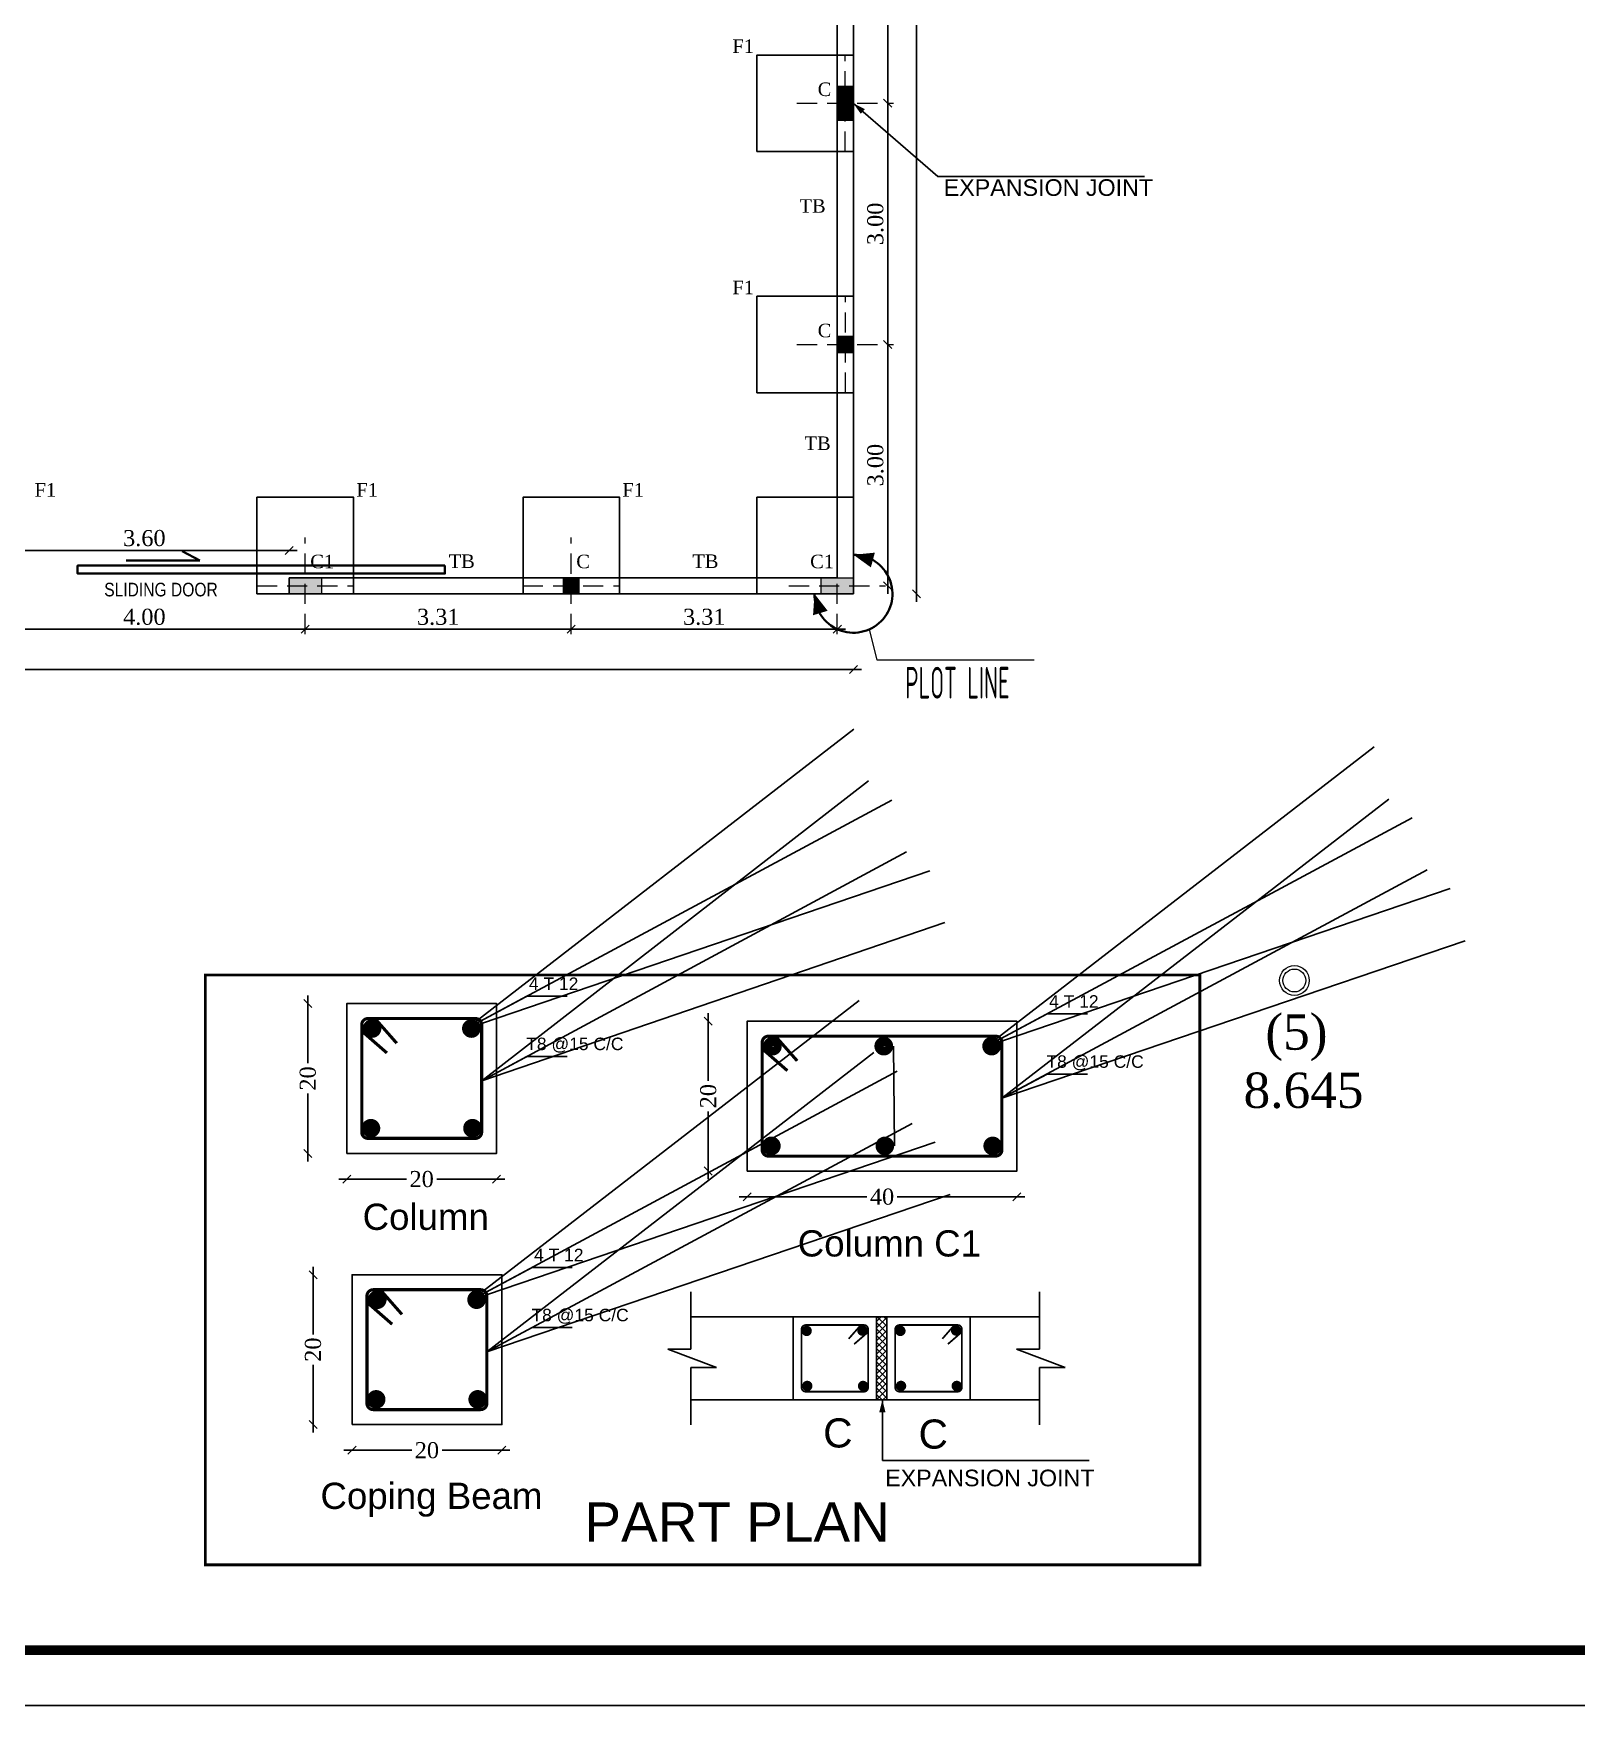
# Model space of a CAD drawing. Header units: metres. Extents: x 503482 to 1007323, y 2781056 to 5562345.
# Drawn here: x 504041.11 to 504060.29, y 2781056.11 to 2781076.9 of the extents above; entities that cross this region are included whole.
import ezdxf
from ezdxf.enums import TextEntityAlignment as Align

# ---------------------------------------------------------------- set-up
doc = ezdxf.new("R2010")
doc.units = ezdxf.units.M
doc.header["$LTSCALE"] = 10
doc.header["$MEASUREMENT"] = 0
doc.header["$PDMODE"] = 3
doc.linetypes.add('DASHED2', pattern=[0.375, 0.25, -0.125])
doc.linetypes.add('HIDDEN', pattern=[0.375, 0.25, -0.125])
doc.layers.get('0').update_dxf_attribs({"linetype": 'CONTINUOUS'})
doc.layers.get('DEFPOINTS').update_dxf_attribs({"linetype": 'CONTINUOUS'})
for name, color, linetype, lineweight in [('01 wall', 4, 'CONTINUOUS', 35), ('01-WALL', 4, 'CONTINUOUS', 25), ('01_WALLS', 7, 'CONTINUOUS', 25), ('dim 11', 3, 'CONTINUOUS', 0), ('furniture', 2, 'CONTINUOUS', 13), ('SITE', 9, 'CONTINUOUS', 18), ('TEXT', 254, 'CONTINUOUS', 13), ('WALL', 7, 'CONTINUOUS', 30)]:
    doc.layers.add(name, color=color, linetype=linetype, lineweight=lineweight)
for name, color, linetype in [('07 TEXT', 3, 'CONTINUOUS'), ('A-TEXT', 2, 'CONTINUOUS'), ('COL', 3, 'CONTINUOUS'), ('column', 3, 'CONTINUOUS'), ('DRAIN', 4, 'CONTINUOUS'), ('M.TITLE BLOCK', 7, 'CONTINUOUS'), ('NEW', 4, 'CONTINUOUS'), ('W', 7, 'CONTINUOUS')]:
    doc.layers.add(name, color=color, linetype=linetype)
doc.styles.add('AREAL', font='times.ttf')
doc.styles.add('ARIEL', font='arial.ttf', dxfattribs={"width": 0.75})
doc.styles.add('ARIELNARROW 30', font='ARIALN.TTF', dxfattribs={"height": 0.25})
doc.styles.add('Hand', font='archquik.shx', dxfattribs={"width": 0.7})
doc.styles.add('style3', font='arial.ttf', dxfattribs={"height": 7})
doc.dimstyles.new('bdc-1-100-A', dxfattribs={"dimtxt": 0.2, "dimasz": 0.1, "dimexe": 0, "dimexo": 0, "dimgap": 0.05, "dimtad": 1, "dimzin": 7, "dimdsep": 46, "dimtxsty": 'AREAL', "dimblk": 'OBLIQUE', "dimcen": 0.001, "dimdle": 0.1, "dimse1": 1, "dimse2": 1, "dimclrd": 15, "dimclre": 8, "dimclrt": 3, "dimadec": 0, "dimazin": 0, "dimtfac": 1, "dimtix": 1, "dimtmove": 2, "dimatfit": 3, "dimldrblk": 'OBLIQUE', "dimfxl": 0.1, "dimtolj": 1, "dimtzin": 0, "dimlwe": 5, "dimarcsym": 0})
doc.dimstyles.new('omer', dxfattribs={"dimscale": 0, "dimtxt": 489, "dimasz": 6, "dimexe": 4, "dimexo": 4, "dimgap": 2, "dimtad": 1, "dimdec": 0, "dimzin": 0, "dimdsep": 46, "dimlunit": 4, "dimtxsty": 'style3', "dimblk": 'ARCHTICK', "dimcen": 4, "dimdle": 2, "dimclrd": 1, "dimclre": 1, "dimclrt": 3, "dimadec": 0, "dimazin": 0, "dimtfac": 2, "dimtdec": 0, "dimtofl": 0, "dimtmove": 2, "dimatfit": 3, "dimldrblk": 'OPEN', "dimfxl": 4, "dimtolj": 1, "dimtzin": 0, "dimarcsym": 0})

# ---------------------------------------------------------------- blocks, each defined once
blk = doc.blocks.new('_Oblique')
at = {"color": 0, "linetype": 'ByBlock', "lineweight": -2}
blk.add_line((-0.5, -0.5), (0.5, 0.5), dxfattribs=at)
blk = doc.blocks.new('*D1330')
at = {"layer": '01_WALLS', "color": 15, "lineweight": -2, "ltscale": 0.04, "transparency": 16777216}
blk.add_line((504052.084, 2781107.882), (504052.084, 2781069.832), dxfattribs=at)
at = {"layer": 'DEFPOINTS', "color": 0, "ltscale": 0.04, "transparency": 16777216}
for p in [(504051.299, 2781107.782), (504051.299, 2781069.932), (504052.084, 2781069.932)]:
    blk.add_point(p, dxfattribs=at)
at = {"layer": '01_WALLS', "color": 15, "lineweight": -2, "ltscale": 0.04, "transparency": 16777216, "xscale": 0.1, "yscale": 0.1, "zscale": 0.1}
for p, rotation in [((504052.084, 2781107.782), 90), ((504052.084, 2781069.932), 270)]:
    blk.add_blockref('_Oblique', p, dxfattribs=dict(at, rotation=rotation))
at = {"layer": '01_WALLS', "color": 3, "ltscale": 0.04, "transparency": 16777216, "insert": (504052.465, 2781088.678), "char_height": 0.2, "attachment_point": 5, "rotation": 90, "style": 'AREAL'}
blk.add_mtext('\\A1;{\\H2.5x;37.85}', dxfattribs=at)
blk = doc.blocks.new('*D1331')
at = {"layer": '01_WALLS', "color": 15, "lineweight": -2, "ltscale": 0.04, "transparency": 16777216}
for p, q in [((504022.119, 2781068.989), (504034.404, 2781068.989)), ((504051.399, 2781068.989), (504036.107, 2781068.989))]:
    blk.add_line(p, q, dxfattribs=at)
at = {"layer": 'DEFPOINTS', "color": 0, "ltscale": 0.04, "transparency": 16777216}
for p in [(504022.219, 2781069.932), (504051.299, 2781069.932), (504051.299, 2781068.989)]:
    blk.add_point(p, dxfattribs=at)
at = {"layer": '01_WALLS', "color": 15, "lineweight": -2, "ltscale": 0.04, "transparency": 16777216, "xscale": 0.1, "yscale": 0.1, "zscale": 0.1, "rotation": 180}
blk.add_blockref('_Oblique', (504022.219, 2781068.989), dxfattribs=at)
at = {"layer": '01_WALLS', "color": 15, "lineweight": -2, "ltscale": 0.04, "transparency": 16777216, "xscale": 0.1, "yscale": 0.1, "zscale": 0.1}
blk.add_blockref('_Oblique', (504051.299, 2781068.989), dxfattribs=at)
at = {"layer": '01_WALLS', "color": 3, "ltscale": 0.04, "transparency": 16777216, "insert": (504035.255, 2781068.975), "char_height": 0.2, "attachment_point": 5, "style": 'AREAL'}
blk.add_mtext('\\A1;{\\H2.5x;29.08}', dxfattribs=at)
blk = doc.blocks.new('YHTRTYRTYRT')
at = {"layer": '01 wall'}
blk.add_arc((503447.44, 2781141.766), 0.484, 180, 90.0001, dxfattribs=at)
at = {"layer": 'SITE', "color": 4, "ltscale": 24}
for points in [[(503447.44, 2781142.251, 0, 0.19, 0), (503447.681, 2781142.186, 0, 0, 0)], [(503446.955, 2781141.766, 0, 0.19, 0), (503447.028, 2781141.527, 0, 0, 0)]]:
    blk.add_lwpolyline(points, format="xyseb", dxfattribs=at)
blk.add_lwpolyline([(503447.635, 2781141.323), (503447.73, 2781140.944), (503449.687, 2781140.944)], dxfattribs=at)
at = {"layer": 'TEXT', "color": 3, "style": 'Hand', "width": 0.6}
blk.add_text('PLOT LINE ', height=0.3937, dxfattribs=at).set_placement((503448.083, 2781140.463))
blk = doc.blocks.new('UTJYUJ')
at = {"layer": 'column', "color": 1}
blk.add_line((506692.039, 2816108.977), (506693.088, 2816109.886, 0.057), dxfattribs=at)
blk.add_lwpolyline([(506692.039, 2816108.977, 0, 0.0776, 0), (506692.157, 2816109.079, 0.0776, 0.0776, 0)], format="xyseb", dxfattribs=at)
at = {"layer": 'W', "color": 1}
blk.add_line((506693.088, 2816109.886, 0.057), (506695.659, 2816109.886, 0.057), dxfattribs=at)
blk = doc.blocks.new('*D1338')
at = {"layer": '01_WALLS', "color": 15, "lineweight": -2, "ltscale": 0.04, "transparency": 16777216}
blk.add_line((504051.725, 2781069.932), (504051.725, 2781073.132), dxfattribs=at)
at = {"layer": 'DEFPOINTS', "color": 0, "ltscale": 0.04, "transparency": 16777216}
for p in [(504051.725, 2781073.032), (504051.797, 2781073.032), (504051.698, 2781070.032)]:
    blk.add_point(p, dxfattribs=at)
at = {"layer": '01_WALLS', "color": 15, "lineweight": -2, "ltscale": 0.04, "transparency": 16777216, "xscale": 0.1, "yscale": 0.1, "zscale": 0.1}
for p, rotation in [((504051.725, 2781073.032), 90), ((504051.725, 2781070.032), 270)]:
    blk.add_blockref('_Oblique', p, dxfattribs=dict(at, rotation=rotation))
at = {"layer": '01_WALLS', "color": 3, "ltscale": 0.04, "transparency": 16777216, "insert": (504051.573, 2781071.532), "char_height": 0.2, "attachment_point": 5, "rotation": 90, "style": 'AREAL'}
blk.add_mtext('\\A1;3.00', dxfattribs=at)
blk = doc.blocks.new('*D1339')
at = {"layer": '01_WALLS', "color": 15, "lineweight": -2, "ltscale": 0.04, "transparency": 16777216}
blk.add_line((504051.725, 2781072.932), (504051.725, 2781076.132), dxfattribs=at)
at = {"layer": 'DEFPOINTS', "color": 0, "ltscale": 0.04, "transparency": 16777216}
for p in [(504051.725, 2781076.032), (504051.797, 2781076.032), (504051.797, 2781073.032)]:
    blk.add_point(p, dxfattribs=at)
at = {"layer": '01_WALLS', "color": 15, "lineweight": -2, "ltscale": 0.04, "transparency": 16777216, "xscale": 0.1, "yscale": 0.1, "zscale": 0.1}
for p, rotation in [((504051.725, 2781076.032), 90), ((504051.725, 2781073.032), 270)]:
    blk.add_blockref('_Oblique', p, dxfattribs=dict(at, rotation=rotation))
at = {"layer": '01_WALLS', "color": 3, "ltscale": 0.04, "transparency": 16777216, "insert": (504051.573, 2781074.532), "char_height": 0.2, "attachment_point": 5, "rotation": 90, "style": 'AREAL'}
blk.add_mtext('\\A1;3.00', dxfattribs=at)
blk = doc.blocks.new('*D1340')
at = {"layer": '01_WALLS', "color": 15, "lineweight": -2, "ltscale": 0.04, "transparency": 16777216}
blk.add_line((504051.725, 2781075.932), (504051.725, 2781079.132), dxfattribs=at)
at = {"layer": 'DEFPOINTS', "color": 0, "ltscale": 0.04, "transparency": 16777216}
for p in [(504051.583, 2781079.032), (504051.725, 2781079.032), (504051.583, 2781076.032)]:
    blk.add_point(p, dxfattribs=at)
at = {"layer": '01_WALLS', "color": 15, "lineweight": -2, "ltscale": 0.04, "transparency": 16777216, "xscale": 0.1, "yscale": 0.1, "zscale": 0.1}
for p, rotation in [((504051.725, 2781079.032), 90), ((504051.725, 2781076.032), 270)]:
    blk.add_blockref('_Oblique', p, dxfattribs=dict(at, rotation=rotation))
at = {"layer": '01_WALLS', "color": 3, "ltscale": 0.04, "transparency": 16777216, "insert": (504051.573, 2781077.532), "char_height": 0.2, "attachment_point": 5, "rotation": 90, "style": 'AREAL'}
blk.add_mtext('\\A1;3.00', dxfattribs=at)
blk = doc.blocks.new('*D1365')
at = {"layer": '01_WALLS', "color": 15, "lineweight": -2, "ltscale": 0.04, "transparency": 16777216}
blk.add_line((504044.385, 2781069.492), (504047.892, 2781069.492), dxfattribs=at)
at = {"layer": 'DEFPOINTS', "color": 0, "ltscale": 0.04, "transparency": 16777216}
for p in [(504044.485, 2781069.492), (504047.792, 2781069.492), (504047.792, 2781069.432)]:
    blk.add_point(p, dxfattribs=at)
at = {"layer": '01_WALLS', "color": 15, "lineweight": -2, "ltscale": 0.04, "transparency": 16777216, "xscale": 0.1, "yscale": 0.1, "zscale": 0.1, "rotation": 180}
blk.add_blockref('_Oblique', (504044.485, 2781069.492), dxfattribs=at)
at = {"layer": '01_WALLS', "color": 15, "lineweight": -2, "ltscale": 0.04, "transparency": 16777216, "xscale": 0.1, "yscale": 0.1, "zscale": 0.1}
blk.add_blockref('_Oblique', (504047.792, 2781069.492), dxfattribs=at)
at = {"layer": '01_WALLS', "color": 3, "ltscale": 0.04, "transparency": 16777216, "insert": (504046.138, 2781069.644), "char_height": 0.2, "attachment_point": 5, "style": 'AREAL'}
blk.add_mtext('\\A1;3.31', dxfattribs=at)
blk = doc.blocks.new('*D1367')
at = {"layer": '01_WALLS', "color": 15, "lineweight": -2, "ltscale": 0.04, "transparency": 16777216}
blk.add_line((504040.385, 2781069.492), (504044.585, 2781069.492), dxfattribs=at)
at = {"layer": 'DEFPOINTS', "color": 0, "ltscale": 0.04, "transparency": 16777216}
for p in [(504040.485, 2781069.756), (504044.485, 2781069.756), (504044.485, 2781069.492)]:
    blk.add_point(p, dxfattribs=at)
at = {"layer": '01_WALLS', "color": 15, "lineweight": -2, "ltscale": 0.04, "transparency": 16777216, "xscale": 0.1, "yscale": 0.1, "zscale": 0.1, "rotation": 180}
blk.add_blockref('_Oblique', (504040.485, 2781069.492), dxfattribs=at)
at = {"layer": '01_WALLS', "color": 15, "lineweight": -2, "ltscale": 0.04, "transparency": 16777216, "xscale": 0.1, "yscale": 0.1, "zscale": 0.1}
blk.add_blockref('_Oblique', (504044.485, 2781069.492), dxfattribs=at)
at = {"layer": '01_WALLS', "color": 3, "ltscale": 0.04, "transparency": 16777216, "insert": (504042.485, 2781069.644), "char_height": 0.2, "attachment_point": 5, "style": 'AREAL'}
blk.add_mtext('\\A1;4.00', dxfattribs=at)
blk = doc.blocks.new('*D1368')
at = {"layer": '01_WALLS', "color": 15, "lineweight": -2, "ltscale": 0.04, "transparency": 16777216}
blk.add_line((504047.691, 2781069.492), (504051.199, 2781069.492), dxfattribs=at)
at = {"layer": 'DEFPOINTS', "color": 0, "ltscale": 0.04, "transparency": 16777216}
for p in [(504047.791, 2781069.932), (504051.099, 2781069.932), (504051.099, 2781069.492)]:
    blk.add_point(p, dxfattribs=at)
at = {"layer": '01_WALLS', "color": 15, "lineweight": -2, "ltscale": 0.04, "transparency": 16777216, "xscale": 0.1, "yscale": 0.1, "zscale": 0.1, "rotation": 180}
blk.add_blockref('_Oblique', (504047.791, 2781069.492), dxfattribs=at)
at = {"layer": '01_WALLS', "color": 15, "lineweight": -2, "ltscale": 0.04, "transparency": 16777216, "xscale": 0.1, "yscale": 0.1, "zscale": 0.1}
blk.add_blockref('_Oblique', (504051.099, 2781069.492), dxfattribs=at)
at = {"layer": '01_WALLS', "color": 3, "ltscale": 0.04, "transparency": 16777216, "insert": (504049.445, 2781069.644), "char_height": 0.2, "attachment_point": 5, "style": 'AREAL'}
blk.add_mtext('\\A1;3.31', dxfattribs=at)
blk = doc.blocks.new('*D1381')
at = {"layer": '01_WALLS', "color": 15, "lineweight": -2, "ltscale": 0.04, "transparency": 16777216}
blk.add_line((504040.585, 2781070.471), (504044.385, 2781070.471), dxfattribs=at)
at = {"layer": 'DEFPOINTS', "color": 0, "ltscale": 0.04, "transparency": 16777216}
for p in [(504044.285, 2781070.471), (504040.685, 2781070.132), (504044.285, 2781070.132)]:
    blk.add_point(p, dxfattribs=at)
at = {"layer": '01_WALLS', "color": 15, "lineweight": -2, "ltscale": 0.04, "transparency": 16777216, "xscale": 0.1, "yscale": 0.1, "zscale": 0.1, "rotation": 180}
blk.add_blockref('_Oblique', (504040.685, 2781070.471), dxfattribs=at)
at = {"layer": '01_WALLS', "color": 15, "lineweight": -2, "ltscale": 0.04, "transparency": 16777216, "xscale": 0.1, "yscale": 0.1, "zscale": 0.1}
blk.add_blockref('_Oblique', (504044.285, 2781070.471), dxfattribs=at)
at = {"layer": '01_WALLS', "color": 3, "ltscale": 0.04, "transparency": 16777216, "insert": (504042.485, 2781070.623), "char_height": 0.2, "attachment_point": 5, "style": 'AREAL'}
blk.add_mtext('\\A1;3.60', dxfattribs=at)
blk = doc.blocks.new('_ArchTick')
at = {"color": 0, "linetype": 'ByBlock', "const_width": 0.15}
blk.add_lwpolyline([(-0.5, -0.5), (0.5, 0.5)], dxfattribs=at)
blk = doc.blocks.new('_Open')
at = {"color": 0, "linetype": 'ByBlock', "lineweight": -2}
for p, q in [((-1, 0.1667), (0, 0)), ((-1, -0.1667), (0, 0)), ((0, 0), (-1, 0))]:
    blk.add_line(p, q, dxfattribs=at)
blk = doc.blocks.new('*D1399')
at = {"layer": 'DEFPOINTS', "color": 0, "transparency": 16777216}
for p in [(504045.001, 2781062.973), (504046.864, 2781062.973), (504046.864, 2781062.653)]:
    blk.add_point(p, dxfattribs=at)
at = {"layer": 'furniture', "color": 1, "lineweight": -2, "transparency": 16777216}
for p, q in [((504044.901, 2781062.653), (504045.743, 2781062.653)), ((504046.964, 2781062.653), (504046.122, 2781062.653))]:
    blk.add_line(p, q, dxfattribs=at)
at = {"layer": 'furniture', "color": 1, "lineweight": -2, "transparency": 16777216, "xscale": 0.1, "yscale": 0.1, "zscale": 0.1, "rotation": 180}
blk.add_blockref('_Oblique', (504045.001, 2781062.653), dxfattribs=at)
at = {"layer": 'furniture', "color": 1, "lineweight": -2, "transparency": 16777216, "xscale": 0.1, "yscale": 0.1, "zscale": 0.1}
blk.add_blockref('_Oblique', (504046.864, 2781062.653), dxfattribs=at)
at = {"layer": 'furniture', "color": 3, "transparency": 16777216, "insert": (504045.932, 2781062.653), "char_height": 0.2, "attachment_point": 5, "style": 'AREAL'}
blk.add_mtext('\\A1;20', dxfattribs=at)
blk = doc.blocks.new('*D1400')
at = {"layer": 'DEFPOINTS', "color": 0, "transparency": 16777216}
for p in [(504046.864, 2781064.837), (504044.517, 2781062.973), (504046.864, 2781062.973)]:
    blk.add_point(p, dxfattribs=at)
at = {"layer": 'furniture', "color": 1, "lineweight": -2, "transparency": 16777216}
for p, q in [((504044.517, 2781064.937), (504044.517, 2781064.094)), ((504044.517, 2781062.873), (504044.517, 2781063.716))]:
    blk.add_line(p, q, dxfattribs=at)
at = {"layer": 'furniture', "color": 1, "lineweight": -2, "transparency": 16777216, "xscale": 0.1, "yscale": 0.1, "zscale": 0.1}
for p, rotation in [((504044.517, 2781064.837), 90), ((504044.517, 2781062.973), 270)]:
    blk.add_blockref('_Oblique', p, dxfattribs=dict(at, rotation=rotation))
at = {"layer": 'furniture', "color": 3, "transparency": 16777216, "insert": (504044.517, 2781063.905), "char_height": 0.2, "attachment_point": 5, "rotation": 90, "style": 'AREAL'}
blk.add_mtext('\\A1;20', dxfattribs=at)
blk = doc.blocks.new('*D1401')
at = {"layer": 'DEFPOINTS', "color": 0, "transparency": 16777216}
for p in [(504049.978, 2781062.754), (504053.331, 2781062.754), (504053.331, 2781062.434)]:
    blk.add_point(p, dxfattribs=at)
at = {"layer": 'furniture', "color": 1, "lineweight": -2, "transparency": 16777216}
for p, q in [((504049.878, 2781062.434), (504051.465, 2781062.434)), ((504053.431, 2781062.434), (504051.845, 2781062.434))]:
    blk.add_line(p, q, dxfattribs=at)
at = {"layer": 'furniture', "color": 1, "lineweight": -2, "transparency": 16777216, "xscale": 0.1, "yscale": 0.1, "zscale": 0.1, "rotation": 180}
blk.add_blockref('_Oblique', (504049.978, 2781062.434), dxfattribs=at)
at = {"layer": 'furniture', "color": 1, "lineweight": -2, "transparency": 16777216, "xscale": 0.1, "yscale": 0.1, "zscale": 0.1}
blk.add_blockref('_Oblique', (504053.331, 2781062.434), dxfattribs=at)
at = {"layer": 'furniture', "color": 3, "transparency": 16777216, "insert": (504051.655, 2781062.434), "char_height": 0.2, "width": 0.42783, "attachment_point": 5, "style": 'AREAL'}
blk.add_mtext('\\A1;40', dxfattribs=at)
blk = doc.blocks.new('*D1402')
at = {"layer": 'DEFPOINTS', "color": 0, "transparency": 16777216}
for p in [(504053.331, 2781064.617), (504049.495, 2781062.754), (504053.331, 2781062.754)]:
    blk.add_point(p, dxfattribs=at)
at = {"layer": 'furniture', "color": 1, "lineweight": -2, "transparency": 16777216}
for p, q in [((504049.495, 2781064.717), (504049.495, 2781063.875)), ((504049.495, 2781062.654), (504049.495, 2781063.496))]:
    blk.add_line(p, q, dxfattribs=at)
at = {"layer": 'furniture', "color": 1, "lineweight": -2, "transparency": 16777216, "xscale": 0.1, "yscale": 0.1, "zscale": 0.1}
for p, rotation in [((504049.495, 2781064.617), 90), ((504049.495, 2781062.754), 270)]:
    blk.add_blockref('_Oblique', p, dxfattribs=dict(at, rotation=rotation))
at = {"layer": 'furniture', "color": 3, "transparency": 16777216, "insert": (504049.495, 2781063.685), "char_height": 0.2, "attachment_point": 5, "rotation": 90, "style": 'AREAL'}
blk.add_mtext('\\A1;20', dxfattribs=at)
blk = doc.blocks.new('*D1403')
at = {"layer": 'DEFPOINTS', "color": 0, "transparency": 16777216}
for p in [(504045.066, 2781059.601), (504046.929, 2781059.601), (504046.929, 2781059.281)]:
    blk.add_point(p, dxfattribs=at)
at = {"layer": 'furniture', "color": 1, "lineweight": -2, "transparency": 16777216}
for p, q in [((504044.966, 2781059.281), (504045.808, 2781059.281)), ((504047.029, 2781059.281), (504046.187, 2781059.281))]:
    blk.add_line(p, q, dxfattribs=at)
at = {"layer": 'furniture', "color": 1, "lineweight": -2, "transparency": 16777216, "xscale": 0.1, "yscale": 0.1, "zscale": 0.1, "rotation": 180}
blk.add_blockref('_Oblique', (504045.066, 2781059.281), dxfattribs=at)
at = {"layer": 'furniture', "color": 1, "lineweight": -2, "transparency": 16777216, "xscale": 0.1, "yscale": 0.1, "zscale": 0.1}
blk.add_blockref('_Oblique', (504046.929, 2781059.281), dxfattribs=at)
at = {"layer": 'furniture', "color": 3, "transparency": 16777216, "insert": (504045.997, 2781059.281), "char_height": 0.2, "attachment_point": 5, "style": 'AREAL'}
blk.add_mtext('\\A1;20', dxfattribs=at)
blk = doc.blocks.new('*D1404')
at = {"layer": 'DEFPOINTS', "color": 0, "transparency": 16777216}
for p in [(504046.929, 2781061.464), (504044.582, 2781059.601), (504046.929, 2781059.601)]:
    blk.add_point(p, dxfattribs=at)
at = {"layer": 'furniture', "color": 1, "lineweight": -2, "transparency": 16777216}
for p, q in [((504044.582, 2781061.564), (504044.582, 2781060.722)), ((504044.582, 2781059.501), (504044.582, 2781060.343))]:
    blk.add_line(p, q, dxfattribs=at)
at = {"layer": 'furniture', "color": 1, "lineweight": -2, "transparency": 16777216, "xscale": 0.1, "yscale": 0.1, "zscale": 0.1}
for p, rotation in [((504044.582, 2781061.464), 90), ((504044.582, 2781059.601), 270)]:
    blk.add_blockref('_Oblique', p, dxfattribs=dict(at, rotation=rotation))
at = {"layer": 'furniture', "color": 3, "transparency": 16777216, "insert": (504044.582, 2781060.533), "char_height": 0.2, "attachment_point": 5, "rotation": 90, "style": 'AREAL'}
blk.add_mtext('\\A1;20', dxfattribs=at)

msp = doc.modelspace()

# ---------------------------------------------------------------- hatches: boundary and pattern name
at = {"layer": '01 wall'}
h = msp.add_hatch(color=2, dxfattribs=at)
h.dxf.hatch_style = 1
h.paths.add_polyline_path([(504051.098, 2781076.042), (504051.298, 2781076.042), (504051.298, 2781076.242), (504051.098, 2781076.242)])
h = msp.add_hatch(color=2, dxfattribs=at)
h.dxf.hatch_style = 1
h.paths.add_polyline_path([(504051.098, 2781076.022), (504051.098, 2781075.822), (504051.298, 2781075.822), (504051.298, 2781076.022)])
h = msp.add_hatch(color=2, dxfattribs=at)
h.dxf.hatch_style = 1
h.paths.add_polyline_path([(504051.301, 2781072.932), (504051.301, 2781073.132), (504051.101, 2781073.132), (504051.101, 2781072.932)])
h = msp.add_hatch(color=2, dxfattribs=at)
h.dxf.hatch_style = 1
h.paths.add_polyline_path([(504044.685, 2781069.932), (504044.685, 2781070.132), (504044.285, 2781070.132), (504044.285, 2781069.932)])
h = msp.add_hatch(color=2, dxfattribs=at)
h.dxf.hatch_style = 1
h.paths.add_polyline_path([(504047.891, 2781069.932), (504047.891, 2781070.132), (504047.691, 2781070.132), (504047.691, 2781069.932)])
h = msp.add_hatch(color=2, dxfattribs=at)
h.dxf.hatch_style = 1
h.paths.add_polyline_path([(504051.299, 2781069.932), (504051.299, 2781070.132), (504050.899, 2781070.132), (504050.899, 2781069.932)])
at = {"layer": 'W'}
h = msp.add_hatch(dxfattribs=at)
h.set_pattern_fill('ANSI37', color=1, scale=0.018115, style=0)
h.set_pattern_definition([(45, (504285.1022, 2781428.85312), (-0.040669267, 0.040669267), []), (135, (504285.1022, 2781428.85312), (-0.040669267, -0.040669267), [])])
h.paths.add_polyline_path([(504051.715, 2781060.942), (504051.586, 2781060.942), (504051.586, 2781059.907), (504051.715, 2781059.907)])

# ---------------------------------------------------------------- linework, layer by layer
at = {"color": 6, "linetype": 'DASHED2', "lineweight": 0, "ltscale": 0.1}
for p, q in [((504051.197, 2781075.432), (504051.197, 2781076.632)), ((504050.597, 2781076.032), (504051.797, 2781076.032)), ((504051.201, 2781072.432), (504051.201, 2781073.632)), ((504050.597, 2781073.032), (504051.797, 2781073.032)), ((504044.485, 2781069.432), (504044.485, 2781070.632)), ((504047.791, 2781069.432), (504047.791, 2781070.632)), ((504047.792, 2781069.432), (504047.792, 2781070.632)), ((504051.099, 2781069.432), (504051.099, 2781070.632)), ((504043.885, 2781070.032), (504045.085, 2781070.032)), ((504047.19, 2781070.032), (504048.39, 2781070.032)), ((504050.498, 2781070.032), (504051.698, 2781070.032))]:
    msp.add_line(p, q, dxfattribs=at)
at = {"color": 4, "linetype": 'Continuous'}
for points, const_width in [([(504045.187, 2781063.237, 0.414214), (504045.265, 2781063.16), (504046.6, 2781063.16, 0.414214), (504046.678, 2781063.237), (504046.678, 2781064.573, 0.414214), (504046.6, 2781064.65), (504045.265, 2781064.65, 0.414214), (504045.187, 2781064.573)], 0.0388), ([(504045.257, 2781064.526, 1), (504045.373, 2781064.526, 1)], 0.116), ([(504046.608, 2781064.526, -1), (504046.492, 2781064.526, -1)], 0.116), ([(504050.165, 2781063.018, 0.414214), (504050.242, 2781062.94), (504053.067, 2781062.94, 0.414214), (504053.145, 2781063.018), (504053.145, 2781064.353, 0.414214), (504053.067, 2781064.431), (504050.242, 2781064.431, 0.414214), (504050.165, 2781064.353)], 0.0388), ([(504050.234, 2781064.307, 1), (504050.351, 2781064.307, 1)], 0.116), ([(504051.735, 2781064.307, -1), (504051.618, 2781064.307, -1)], 0.116), ([(504053.075, 2781064.307, -1), (504052.959, 2781064.307, -1)], 0.116)]:
    msp.add_lwpolyline(points, format="xyb", close=True, dxfattribs=dict(at, const_width=const_width))
at = {"color": 4, "linetype": 'Continuous', "const_width": 0.0388}
for points in [[(504045.352, 2781064.65), (504045.622, 2781064.343)], [(504045.187, 2781064.495), (504045.5, 2781064.222)], [(504050.329, 2781064.431), (504050.6, 2781064.124)], [(504050.165, 2781064.275), (504050.478, 2781064.002)]]:
    msp.add_lwpolyline(points, dxfattribs=at)
at = {"color": 4, "linetype": 'Continuous'}
for points, const_width, elevation in [([(504045.252, 2781059.865, 0.414214), (504045.33, 2781059.787), (504046.665, 2781059.787, 0.414214), (504046.743, 2781059.865), (504046.743, 2781061.2, 0.414214), (504046.665, 2781061.278), (504045.33, 2781061.278, 0.414214), (504045.252, 2781061.2)], 0.0388, -0.057), ([(504045.321, 2781061.154, 1), (504045.438, 2781061.154, 1)], 0.116, -0.057), ([(504046.673, 2781061.154, -1), (504046.557, 2781061.154, -1)], 0.116, -0.057), ([(504051.482, 2781060.062, -0.414214), (504051.431, 2781060.01), (504050.706, 2781060.01, -0.414214), (504050.654, 2781060.062), (504050.654, 2781060.787, -0.414214), (504050.706, 2781060.839), (504051.431, 2781060.839, -0.414214), (504051.482, 2781060.787)], 0.0216, 0.057), ([(504051.444, 2781060.77, -1), (504051.379, 2781060.77, -1)], 0.0647, 0.057), ([(504052.647, 2781060.062, -0.414214), (504052.595, 2781060.01), (504051.871, 2781060.01, -0.414214), (504051.819, 2781060.062), (504051.819, 2781060.787, -0.414214), (504051.871, 2781060.839), (504052.595, 2781060.839, -0.414214), (504052.647, 2781060.787)], 0.0216, 0.057), ([(504052.608, 2781060.77, -1), (504052.544, 2781060.77, -1)], 0.0647, 0.057)]:
    msp.add_lwpolyline(points, format="xyb", close=True, dxfattribs=dict(at, const_width=const_width, elevation=elevation))
for points, const_width, elevation in [([(504045.417, 2781061.278), (504045.687, 2781060.971)], 0.0388, -0.057), ([(504045.252, 2781061.122), (504045.565, 2781060.849)], 0.0388, -0.057), ([(504051.391, 2781060.839), (504051.241, 2781060.668)], 0.0216, 0.057), ([(504051.482, 2781060.752), (504051.308, 2781060.601)], 0.0216, 0.057), ([(504052.555, 2781060.839), (504052.405, 2781060.668)], 0.0216, 0.057), ([(504052.647, 2781060.752), (504052.473, 2781060.601)], 0.0216, 0.057)]:
    msp.add_lwpolyline(points, dxfattribs=dict(at, const_width=const_width, elevation=elevation))
at = {"color": 1, "linetype": 'HIDDEN', "elevation": 0.057}
for points in [[(504049.279, 2781061.253), (504049.279, 2781060.54), (504048.992, 2781060.54), (504049.599, 2781060.309), (504049.279, 2781060.309), (504049.279, 2781059.596)], [(504053.613, 2781061.253), (504053.613, 2781060.54), (504053.325, 2781060.54), (504053.933, 2781060.309), (504053.613, 2781060.309), (504053.613, 2781059.596)]]:
    msp.add_lwpolyline(points, dxfattribs=at)
at = {"layer": '01 wall', "color": 1}
for p, q in [((504043.173, 2781070.348), (504042.955, 2781070.464)), ((504042.26, 2781070.348), (504043.173, 2781070.348))]:
    msp.add_line(p, q, dxfattribs=at)
msp.add_lwpolyline([(504046.22, 2781070.283), (504041.654, 2781070.283), (504041.654, 2781070.183), (504046.22, 2781070.183)], close=True, dxfattribs=at)
at = {"layer": '01-WALL'}
msp.add_line((504051.798, 2781064.307), (504051.811, 2781063.066), dxfattribs=at)
at = {"layer": '01_WALLS', "ltscale": 0.04}
for p, q in [((504051.299, 2781069.932), (504051.299, 2781107.782)), ((504051.099, 2781070.132), (504051.099, 2781107.582)), ((504044.285, 2781070.132), (504051.099, 2781070.132)), ((504044.285, 2781070.129), (504044.285, 2781069.932)), ((504044.285, 2781069.932), (504051.299, 2781069.932))]:
    msp.add_line(p, q, dxfattribs=at)
at = {"layer": 'COL'}
for points in [[(504050.099, 2781075.432), (504051.299, 2781075.432), (504051.299, 2781076.632), (504050.099, 2781076.632)], [(504050.099, 2781072.432), (504051.299, 2781072.432), (504051.299, 2781073.632), (504050.099, 2781073.632)], [(504043.885, 2781069.932), (504045.085, 2781069.932), (504045.085, 2781071.132), (504043.885, 2781071.132)], [(504047.192, 2781069.932), (504048.392, 2781069.932), (504048.392, 2781071.132), (504047.192, 2781071.132)], [(504050.099, 2781069.932), (504051.299, 2781069.932), (504051.299, 2781071.132), (504050.099, 2781071.132)]]:
    msp.add_lwpolyline(points, close=True, dxfattribs=at)
at = {"layer": 'column', "color": 1}
msp.add_line((504051.659, 2781059.907, 0.057), (504051.659, 2781059.154, 0.057), dxfattribs=at)
at = {"layer": 'column', "color": 1, "elevation": 0.057}
msp.add_lwpolyline([(504051.659, 2781059.907, 0, 0.0776, 0), (504051.659, 2781059.752, 0.0776, 0.0776, 0)], format="xyseb", dxfattribs=at)
at = {"layer": 'dim 11', "color": 41, "true_color": 0xffd6ad}
for points in [[(504051.098, 2781076.042), (504051.298, 2781076.042), (504051.298, 2781076.242), (504051.098, 2781076.242)], [(504051.098, 2781075.822), (504051.298, 2781075.822), (504051.298, 2781076.022), (504051.098, 2781076.022)], [(504051.301, 2781072.932), (504051.301, 2781073.132), (504051.101, 2781073.132), (504051.101, 2781072.932)], [(504044.285, 2781070.132), (504044.685, 2781070.132), (504044.685, 2781069.932), (504044.285, 2781069.932)], [(504047.891, 2781069.932), (504047.891, 2781070.132), (504047.691, 2781070.132), (504047.691, 2781069.932)], [(504050.899, 2781070.132), (504051.299, 2781070.132), (504051.299, 2781069.932), (504050.899, 2781069.932)]]:
    msp.add_lwpolyline(points, close=True, dxfattribs=at)
at = {"layer": 'M.TITLE BLOCK', "color": 253, "linetype": 'Continuous', "ltscale": 24}
msp.add_lwpolyline([(504007.755, 2781114.527), (504092.661, 2781114.527), (504092.661, 2781056.107), (504007.755, 2781056.107)], close=True, dxfattribs=at)
msp.add_lwpolyline([(504007.755, 2781114.527), (504092.661, 2781114.527), (504092.661, 2781056.107), (504007.755, 2781056.107)], close=True, dxfattribs=at)
at = {"layer": 'M.TITLE BLOCK', "color": 252, "const_width": 0.121}
msp.add_lwpolyline([(504008.446, 2781113.836), (504091.97, 2781113.836), (504091.97, 2781056.797), (504008.446, 2781056.797)], close=True, dxfattribs=at)
msp.add_lwpolyline([(504008.446, 2781113.836), (504091.97, 2781113.836), (504091.97, 2781056.797), (504008.446, 2781056.797)], close=True, dxfattribs=at)
at = {"layer": 'NEW', "const_width": 0.116}
for points in [[(504045.243, 2781063.286, 1), (504045.359, 2781063.286, 1)], [(504046.622, 2781063.286, -1), (504046.506, 2781063.286, -1)], [(504050.22, 2781063.066, 1), (504050.337, 2781063.066, 1)], [(504051.748, 2781063.066, -1), (504051.632, 2781063.066, -1)], [(504053.089, 2781063.066, -1), (504052.973, 2781063.066, -1)]]:
    msp.add_lwpolyline(points, format="xyb", close=True, dxfattribs=at)
at = {"layer": 'NEW'}
for points, const_width, elevation in [([(504050.75, 2781060.766, -1), (504050.686, 2781060.766, -1)], 0.0647, 0.057), ([(504051.915, 2781060.766, -1), (504051.85, 2781060.766, -1)], 0.0647, 0.057), ([(504050.758, 2781060.081, -1), (504050.693, 2781060.081, -1)], 0.0647, 0.057), ([(504051.451, 2781060.081, -1), (504051.387, 2781060.081, -1)], 0.0647, 0.057), ([(504051.923, 2781060.081, -1), (504051.858, 2781060.081, -1)], 0.0647, 0.057), ([(504052.616, 2781060.081, -1), (504052.551, 2781060.081, -1)], 0.0647, 0.057), ([(504045.308, 2781059.914, 1), (504045.424, 2781059.914, 1)], 0.116, -0.057), ([(504046.687, 2781059.914, -1), (504046.571, 2781059.914, -1)], 0.116, -0.057)]:
    msp.add_lwpolyline(points, format="xyb", close=True, dxfattribs=dict(at, const_width=const_width, elevation=elevation))
at = {"layer": 'TEXT', "color": 2, "linetype": 'Continuous'}
for radius in [0.185, 0.142]:
    msp.add_circle((504056.781, 2781065.123), radius, dxfattribs=at)
at = {"layer": 'W', "color": 3}
for p, q in [((504049.279, 2781060.942, 0.057), (504053.613, 2781060.942, 0.057)), ((504049.279, 2781059.907, 0.057), (504053.613, 2781059.907, 0.057))]:
    msp.add_line(p, q, dxfattribs=at)
at = {"layer": 'W', "color": 1}
msp.add_line((504051.659, 2781059.154, 0.057), (504054.23, 2781059.154, 0.057), dxfattribs=at)
at = {"layer": 'W', "color": 3}
for points in [[(504045.001, 2781062.973), (504045.001, 2781064.837), (504046.864, 2781064.837), (504046.864, 2781062.973)], [(504049.978, 2781062.754), (504049.978, 2781064.617), (504053.331, 2781064.617), (504053.331, 2781062.754)]]:
    msp.add_lwpolyline(points, close=True, dxfattribs=at)
for points, elevation in [([(504045.066, 2781059.601), (504045.066, 2781061.464), (504046.929, 2781061.464), (504046.929, 2781059.601)], -0.057), ([(504050.551, 2781059.907), (504050.551, 2781060.942), (504051.586, 2781060.942), (504051.586, 2781059.907)], 0.057), ([(504051.715, 2781059.907), (504051.715, 2781060.942), (504052.75, 2781060.942), (504052.75, 2781059.907)], 0.057)]:
    msp.add_lwpolyline(points, close=True, dxfattribs=dict(at, elevation=elevation))
at = {"layer": 'WALL', "color": 9, "linetype": 'HIDDEN', "lineweight": 0, "ltscale": 150, "const_width": 0.0348}
msp.add_lwpolyline([(504043.242, 2781065.192), (504055.605, 2781065.192), (504055.605, 2781057.857), (504043.242, 2781057.857)], close=True, dxfattribs=at)

# ---------------------------------------------------------------- block references
at = {"layer": '01_WALLS', "color": 3}
msp.add_blockref('YHTRTYRTYRT', (603.86, -71.834), dxfattribs=at)
at = {"layer": 'WALL', "linetype": 'ByBlock', "xscale": -1, "rotation": 180}
msp.add_blockref('UTJYUJ', (-2640.741, 5597185.009), dxfattribs=at)

# ---------------------------------------------------------------- texts
at = {"layer": '07 TEXT', "color": 6, "linetype": 'Continuous', "style": 'ARIEL'}
for p in [(504053.723, 2781074.984, 0.057), (504052.995, 2781058.937, 0.057)]:
    msp.add_text('EXPANSION JOINT', height=0.20703, dxfattribs=at).set_placement(p, align=Align.MIDDLE)
for s, p in [('4 T 12', (504047.265, 2781065.083)), ('4 T 12', (504053.732, 2781064.863)), ('T8 @15 C/C', (504047.232, 2781064.335)), ('T8 @15 C/C', (504053.699, 2781064.115)), ('4 T 12', (504047.329, 2781061.71, -0.057)), ('T8 @15 C/C', (504047.297, 2781060.963, -0.057))]:
    msp.add_text(s, height=0.1553, dxfattribs=at).set_placement(p, align=Align.MIDDLE_LEFT)
at = {"layer": '07 TEXT', "style": 'ARIEL'}
for s, height, p in [('Column ', 0.3261, (504045.198, 2781062.022)), ('Column C1 ', 0.3261, (504050.607, 2781061.691)), ('Coping Beam', 0.32607, (504044.674, 2781058.552, -0.057))]:
    msp.add_text(s, height=height, dxfattribs=at).set_placement(p)
at = {"layer": '07 TEXT', "color": 3, "style": 'ARIEL'}
msp.add_text('PART PLAN ', height=0.4891, dxfattribs=at).set_placement((504047.955, 2781058.143))
at = {"layer": 'A-TEXT', "style": 'ARIELNARROW 30'}
msp.add_text('SLIDING DOOR', height=0.16928, dxfattribs=at).set_placement((504041.986, 2781069.9))
at = {"layer": 'DRAIN', "color": 4, "style": 'ARIEL'}
for p in [(504050.923, 2781059.316, 0.057), (504052.109, 2781059.302, 0.057)]:
    msp.add_text('C', height=0.362, dxfattribs=at).set_placement(p)
at = {"layer": 'TEXT', "linetype": 'Continuous', "style": 'AREAL'}
for s, height, p in [('F1', 0.1683, (504049.795, 2781076.658)), ('C', 0.168, (504050.855, 2781076.122)), ('TB', 0.1683, (504050.629, 2781074.671)), ('F1', 0.1683, (504049.795, 2781073.658)), ('C', 0.168, (504050.855, 2781073.122)), ('TB', 0.1683, (504050.691, 2781071.72)), ('F1', 0.1683, (504041.12, 2781071.14)), ('F1', 0.1683, (504045.12, 2781071.14)), ('F1', 0.1683, (504048.427, 2781071.14)), ('C1', 0.1683, (504044.547, 2781070.25)), ('TB', 0.1683, (504046.268, 2781070.253)), ('C', 0.168, (504047.854, 2781070.25)), ('TB', 0.1683, (504049.297, 2781070.253)), ('C1', 0.1683, (504050.761, 2781070.25))]:
    msp.add_text(s, height=height, dxfattribs=at).set_placement(p)
at = {"layer": 'TEXT', "color": 2, "linetype": 'Continuous', "style": 'AREAL'}
for s, p in [('(5)', (504056.42, 2781064.263)), ('8.645', (504056.149, 2781063.539))]:
    msp.add_text(s, height=0.4388, dxfattribs=at).set_placement(p)

# ---------------------------------------------------------------- dimensions: what is measured, and where the dimension line sits
at = {"layer": '01_WALLS', "color": 3, "ltscale": 0.04}
dim = msp.add_linear_dim(base=(504052.084, 2781069.932), p1=(504051.299, 2781107.782), p2=(504051.299, 2781069.932), angle=90, text='{\\H2.5x;<>}', dimstyle='bdc-1-100-A', override={"dimfxlon": 1, "dimarcsym": 1}, dxfattribs=at)
dim.commit()
dim.dimension.update_dxf_attribs({"geometry": '*D1330', "text_midpoint": (504052.465, 2781088.678), "dimtype": 160})
for base, p1, p2, picture, middle in [((504051.725, 2781079.032), (504051.583, 2781076.032), (504051.583, 2781079.032), '*D1340', (504051.573, 2781077.532)), ((504051.725, 2781076.032), (504051.797, 2781073.032), (504051.797, 2781076.032), '*D1339', (504051.573, 2781074.532)), ((504051.725, 2781073.032), (504051.698, 2781070.032), (504051.797, 2781073.032), '*D1338', (504051.573, 2781071.532))]:
    dim = msp.add_linear_dim(base=base, p1=p1, p2=p2, angle=90, dimstyle='bdc-1-100-A', override={"dimfxlon": 1, "dimarcsym": 1}, dxfattribs=at)
    dim.commit()
    dim.dimension.update_dxf_attribs({"geometry": picture, "text_midpoint": middle})
at = {"layer": '01_WALLS', "color": 2, "ltscale": 0.04}
for base, p1, p2, picture, middle in [((504044.285, 2781070.471), (504040.685, 2781070.132), (504044.285, 2781070.132), '*D1381', (504042.485, 2781070.623)), ((504051.099, 2781069.492), (504047.791, 2781069.932), (504051.099, 2781069.932), '*D1368', (504049.445, 2781069.644)), ((504044.485, 2781069.492), (504040.485, 2781069.756), (504044.485, 2781069.756), '*D1367', (504042.485, 2781069.644)), ((504047.792, 2781069.492), (504044.485, 2781069.492), (504047.792, 2781069.432), '*D1365', (504046.138, 2781069.644))]:
    dim = msp.add_linear_dim(base=base, p1=p1, p2=p2, dimstyle='bdc-1-100-A', override={"dimfxlon": 1, "dimarcsym": 1}, dxfattribs=at)
    dim.commit()
    dim.dimension.update_dxf_attribs({"geometry": picture, "text_midpoint": middle})
at = {"layer": '01_WALLS', "color": 3, "ltscale": 0.04}
dim = msp.add_linear_dim(base=(504051.299, 2781068.989), p1=(504022.219, 2781069.932), p2=(504051.299, 2781069.932), text='{\\H2.5x;<>}', dimstyle='bdc-1-100-A', override={"dimfxlon": 1, "dimarcsym": 1}, dxfattribs=at)
dim.commit()
dim.dimension.update_dxf_attribs({"geometry": '*D1331', "text_midpoint": (504035.255, 2781068.975), "dimtype": 160})
at = {"layer": 'furniture'}
for base, p1, p2, picture, middle in [((504044.517, 2781062.973), (504046.864, 2781064.837), (504046.864, 2781062.973), '*D1400', (504044.517, 2781063.905)), ((504049.495, 2781062.754), (504053.331, 2781064.617), (504053.331, 2781062.754), '*D1402', (504049.495, 2781063.685)), ((504044.582, 2781059.601, -0.057), (504046.929, 2781061.464, -0.057), (504046.929, 2781059.601, -0.057), '*D1404', (504044.582, 2781060.533, -0.057))]:
    dim = msp.add_linear_dim(base=base, p1=p1, p2=p2, angle=90, text='20', dimstyle='bdc-1-100-A', override={"dimtad": 0, "dimblk": 'Oblique', "dimblk1": 'Oblique', "dimsah": 0, "dimse1": 1, "dimse2": 1, "dimclrd": 1, "dimclrt": 3, "dimldrblk": 'Oblique', "dimfxl": 50, "dimfxlon": 1}, dxfattribs=at)
    dim.commit()
    dim.dimension.update_dxf_attribs({"geometry": picture, "text_midpoint": middle})
for base, p1, p2, text, picture, middle in [((504046.864, 2781062.653), (504045.001, 2781062.973), (504046.864, 2781062.973), '20', '*D1399', (504045.932, 2781062.653)), ((504053.331, 2781062.434), (504049.978, 2781062.754), (504053.331, 2781062.754), '40', '*D1401', (504051.655, 2781062.434)), ((504046.929, 2781059.281, -0.057), (504045.066, 2781059.601, -0.057), (504046.929, 2781059.601, -0.057), '20', '*D1403', (504045.997, 2781059.281, -0.057))]:
    dim = msp.add_linear_dim(base=base, p1=p1, p2=p2, text=text, dimstyle='bdc-1-100-A', override={"dimtad": 0, "dimblk": 'Oblique', "dimblk1": 'Oblique', "dimsah": 0, "dimse1": 1, "dimse2": 1, "dimclrd": 1, "dimclrt": 3, "dimldrblk": 'Oblique', "dimfxl": 50, "dimfxlon": 1}, dxfattribs=at)
    dim.commit()
    dim.dimension.update_dxf_attribs({"geometry": picture, "text_midpoint": middle})

# ---------------------------------------------------------------- leaders
at = {"layer": 'WALL', "lineweight": 0, "ltscale": 24}
for points in [[(504046.492, 2781064.526), (504047.24, 2781064.928), (504047.74, 2781064.928)], [(504052.959, 2781064.307), (504053.707, 2781064.709), (504054.207, 2781064.709)], [(504046.678, 2781063.877), (504047.24, 2781064.18), (504047.74, 2781064.18)], [(504053.145, 2781063.658), (504053.707, 2781063.96), (504054.207, 2781063.96)], [(504046.557, 2781061.154, -0.057), (504047.305, 2781061.556, -0.057), (504047.804, 2781061.556, -0.057)], [(504046.743, 2781060.505, -0.057), (504047.305, 2781060.807, -0.057), (504047.804, 2781060.807, -0.057)]]:
    msp.add_leader(points, dimstyle='omer', override={"dimscale": 1, "dimfxl": 4.41}, dxfattribs=at)

doc.saveas('drawing.dxf')
